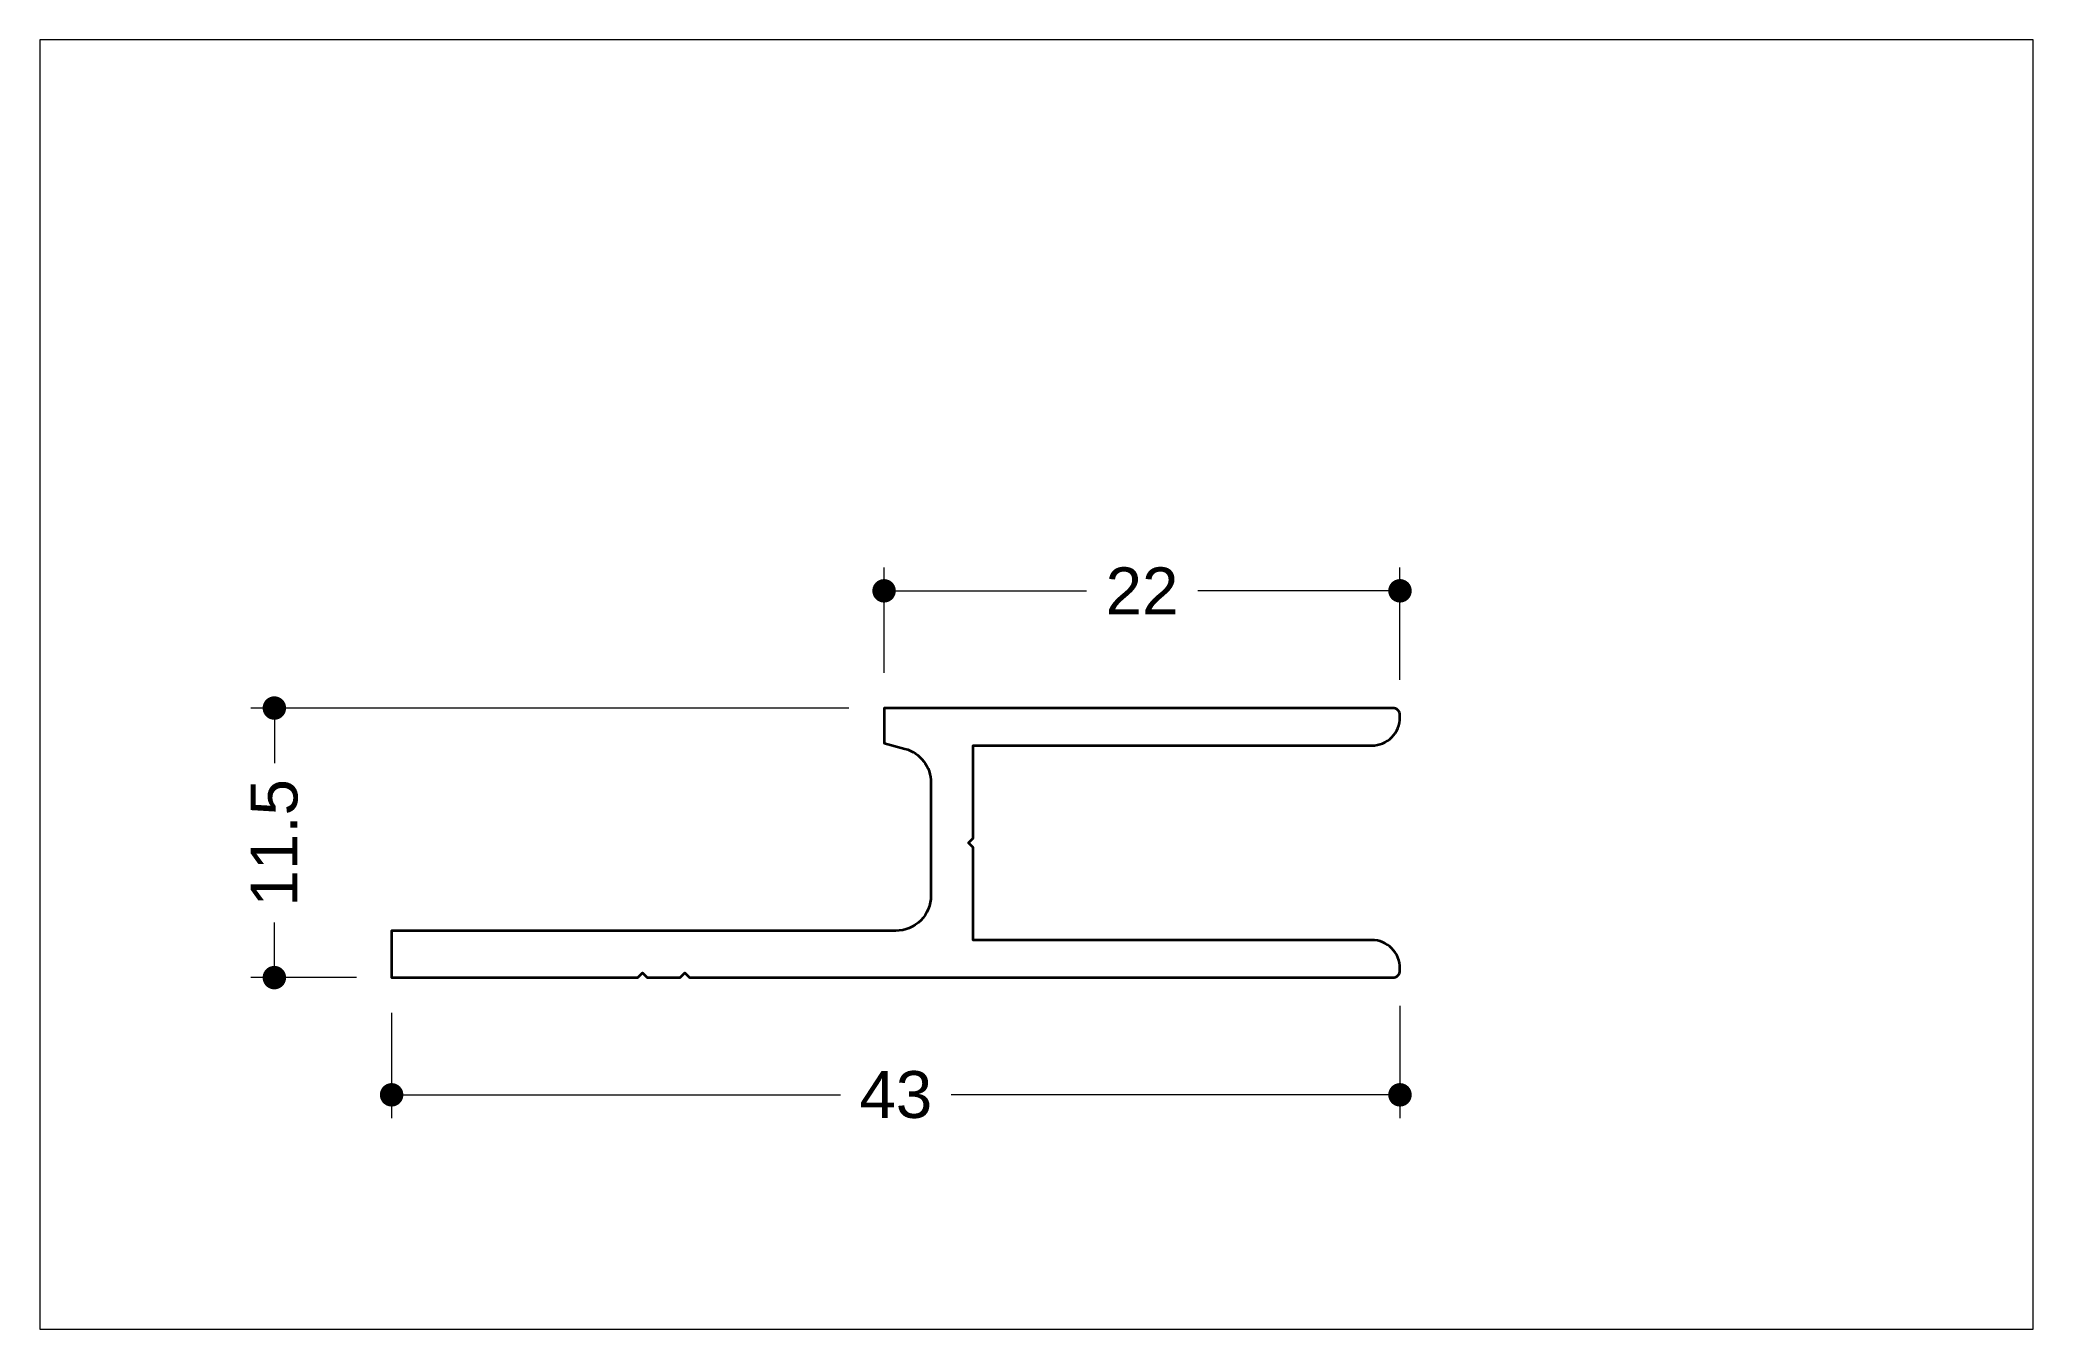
# Paper-space layout 'PRO-85x55' of a CAD drawing. Header units: millimetres. Extents: x 0 to 85, y 0 to 55.
# The model-space entities are those that its viewports show. They can reach past a viewport. Long polylines and large blocks are cut down to what shows.
import ezdxf

# ---------------------------------------------------------------- set-up
doc = ezdxf.new("R2010")
doc.units = ezdxf.units.MM
doc.header["$PDMODE"] = 3
doc.header["$PDSIZE"] = 1
for name, color, linetype, lineweight in [('AM_0', 7, 'Continuous', 35), ('AM_5', 3, 'Continuous', 13), ('X_COMP_CONT_ALU', 50, 'Continuous', 35)]:
    doc.layers.add(name, color=color, linetype=linetype, lineweight=lineweight)
doc.layers.add('AM_VIEWS', color=1, linetype='Continuous', lineweight=13, plot=False)
doc.styles.add('X_DOCU', font='swissl.ttf')
doc.dimstyles.new('X_DOCU$0', dxfattribs={"dimtxt": 2, "dimasz": 1, "dimexe": 1, "dimexo": 1.5, "dimgap": 1, "dimtad": 0, "dimtoh": 1, "dimdsep": 46, "dimtxsty": 'X_DOCU', "dimblk": 'DOT', "dimcen": 0, "dimclrd": 256, "dimclre": 256, "dimclrt": 30, "dimadec": 1, "dimazin": 2, "dimtp": 0.1, "dimtm": 0.1, "dimtfac": 0.7, "dimtmove": 0, "dimatfit": 1, "dimfxl": 1, "dimlwd": -1, "dimlwe": -1, "dimarcsym": 1})

# ---------------------------------------------------------------- blocks, each defined once
blk = doc.blocks.new('_Dot')
at = {"color": 0, "linetype": 'ByBlock', "lineweight": -2}
blk.add_line((-0.5, 0), (-1, 0), dxfattribs=at)
at = {"color": 0, "linetype": 'ByBlock', "const_width": 0.5}
blk.add_lwpolyline([(-0.25, 0, 1), (0.25, 0, 1)], format="xyb", close=True, dxfattribs=at)
blk = doc.blocks.new('*D9')
at = {"layer": 'AM_5', "transparency": 16777216}
for p, q in [((58, 13.796), (58, 8.996)), ((15, 13.496), (15, 8.996)), ((16, 9.996), (34.135, 9.996)), ((57, 9.996), (38.866, 9.996))]:
    blk.add_line(p, q, dxfattribs=at)
at = {"layer": 'Defpoints', "color": 0, "transparency": 16777216}
for p in [(15, 14.996), (58, 15.296), (58, 9.996)]:
    blk.add_point(p, dxfattribs=at)
at = {"layer": 'AM_5', "transparency": 16777216, "rotation": 180}
blk.add_blockref('_Dot', (15, 9.996), dxfattribs=at)
at = {"layer": 'AM_5', "transparency": 16777216}
blk.add_blockref('_Dot', (58, 9.996), dxfattribs=at)
at = {"layer": 'AM_5', "color": 30, "transparency": 16777216, "insert": (36.5, 9.996), "char_height": 2, "attachment_point": 5, "style": 'X_DOCU'}
blk.add_mtext('43', dxfattribs=at)
blk = doc.blocks.new('*D10')
at = {"layer": 'AM_5', "transparency": 16777216}
for p, q in [((36, 27.996), (36, 32.496)), ((58, 27.696), (58, 32.496)), ((37, 31.496), (44.627, 31.496)), ((57, 31.496), (49.374, 31.496))]:
    blk.add_line(p, q, dxfattribs=at)
at = {"layer": 'Defpoints', "color": 0, "transparency": 16777216}
for p in [(58, 31.496), (36, 26.496), (58, 26.196)]:
    blk.add_point(p, dxfattribs=at)
at = {"layer": 'AM_5', "transparency": 16777216, "rotation": 180}
blk.add_blockref('_Dot', (36, 31.496), dxfattribs=at)
at = {"layer": 'AM_5', "transparency": 16777216}
blk.add_blockref('_Dot', (58, 31.496), dxfattribs=at)
at = {"layer": 'AM_5', "color": 30, "transparency": 16777216, "insert": (47, 31.496), "char_height": 2, "attachment_point": 5, "style": 'X_DOCU'}
blk.add_mtext('22', dxfattribs=at)
blk = doc.blocks.new('*D11')
at = {"layer": 'AM_5', "transparency": 16777216}
for p, q in [((34.5, 26.496), (9, 26.496)), ((10, 25.496), (10, 24.144)), ((10, 15.996), (10, 17.348)), ((13.5, 14.996), (9, 14.996))]:
    blk.add_line(p, q, dxfattribs=at)
at = {"layer": 'Defpoints', "color": 0, "transparency": 16777216}
for p in [(10, 26.496), (36, 26.496), (15, 14.996)]:
    blk.add_point(p, dxfattribs=at)
at = {"layer": 'AM_5', "transparency": 16777216}
for p, rotation in [((10, 26.496), 90), ((10, 14.996), 270)]:
    blk.add_blockref('_Dot', p, dxfattribs=dict(at, rotation=rotation))
at = {"layer": 'AM_5', "color": 30, "transparency": 16777216, "insert": (10, 20.746), "char_height": 2, "attachment_point": 5, "rotation": 90, "style": 'X_DOCU'}
blk.add_mtext('11.5', dxfattribs=at)
blk = doc.blocks.new('160747-ICC')
at = {"layer": 'X_COMP_CONT_ALU'}
blk.add_lwpolyline([(0.5, 0), (-21, 0), (-21, -2), (-10.5, -2), (-10.3, -1.8), (-10.1, -2), (-8.7, -2), (-8.5, -1.8), (-8.3, -2), (21.7, -2, 0.414214), (22, -1.7), (22, -1.6, 0.414214), (20.8, -0.4), (3.8, -0.4), (3.8, 3.55), (3.6, 3.75), (3.8, 3.95), (3.8, 7.9), (20.8, 7.9, 0.414214), (22, 9.1), (22, 9.2, 0.414214), (21.7, 9.5), (0, 9.5), (0, 8), (0.888, 7.762, -0.339411), (2, 6.313), (2, 1.5, -0.414214), (0.5, 0)], format="xyb", close=True, dxfattribs=at)

msp = doc.modelspace()

# ---------------------------------------------------------------- block references
at = {"layer": 'AM_0'}
msp.add_blockref('160747-ICC', (0, 0), dxfattribs=at)

psp = doc.layouts.new('PRO-85x55')

# ---------------------------------------------------------------- dimensions: what is measured, and where the dimension line sits
at = {"layer": 'AM_5'}
dim = psp.add_linear_dim(base=(58, 31.496), p1=(36, 26.496), p2=(58, 26.196), dimstyle='X_DOCU$0', override={"dimasz": 1}, dxfattribs=at)
dim.commit()
dim.dimension.update_dxf_attribs({"geometry": '*D10', "text_midpoint": (47, 31.496)})
for base, p2, angle, picture, middle in [((10, 26.496), (36, 26.496), 90, '*D11', (10, 20.746)), ((58, 9.996), (58, 15.296), 0, '*D9', (36.5, 9.996))]:
    dim = psp.add_linear_dim(base=base, p1=(15, 14.996), p2=p2, angle=angle, dimstyle='X_DOCU$0', override={"dimasz": 1, "dimpost": ''}, dxfattribs=at)
    dim.commit()
    dim.dimension.update_dxf_attribs({"geometry": picture, "text_midpoint": middle})

# ---------------------------------------------------------------- viewports
at = {"layer": 'AM_VIEWS'}
psp.add_viewport(center=(42.5, 27.5), size=(84.999, 54.99945), view_center_point=(6.5, 10.504), view_height=54.99945, dxfattribs=at)

doc.saveas('drawing.dxf')
